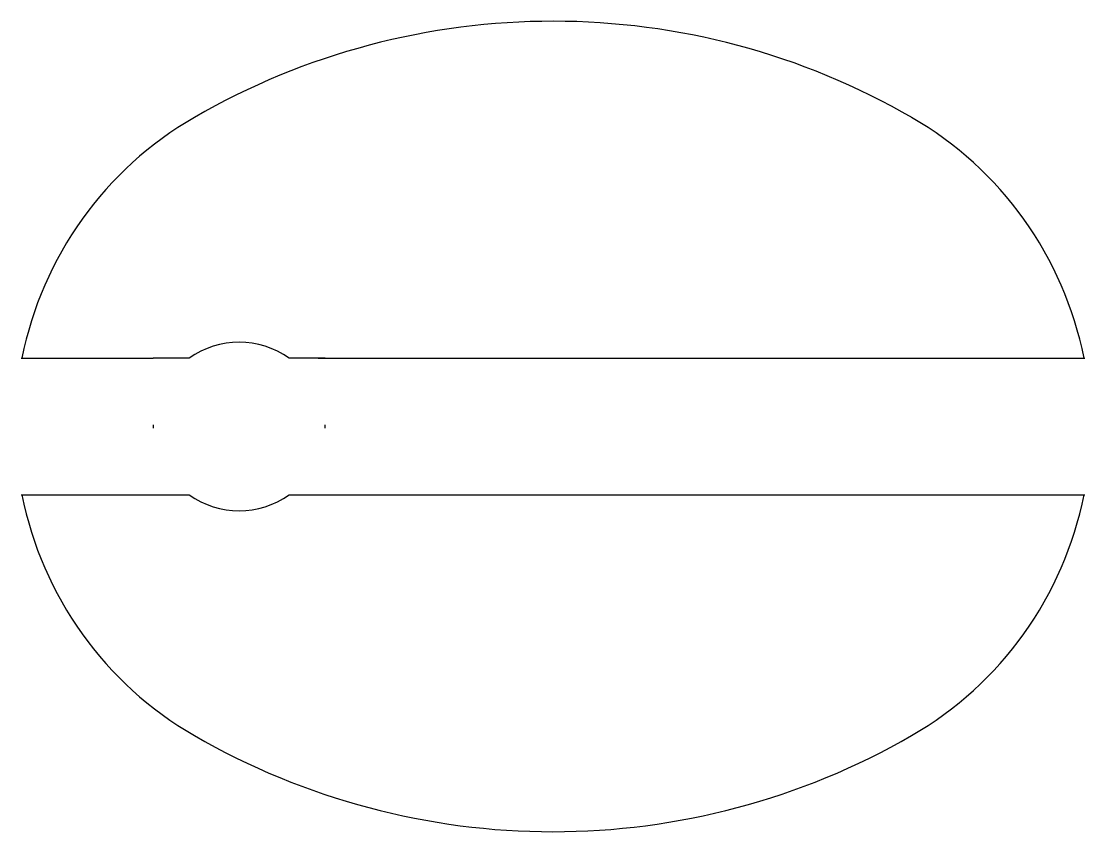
# Model space of a CAD drawing. Header units: millimetres. Extents: x 233 to 418, y 641 to 782.
import ezdxf

# ---------------------------------------------------------------- set-up
doc = ezdxf.new("R2010")
doc.units = ezdxf.units.MM
doc.layers.get('0').update_dxf_attribs({"linetype": 'CONTINUOUS'})

msp = doc.modelspace()

# ---------------------------------------------------------------- linework, layer by layer
for p, q in [((232.76, 723.26), (255.77, 723.26)), ((262.07, 723.26), (255.77, 723.26)), ((285.77, 723.26), (279.48, 723.26)), ((284.57, 723.26), (418.27, 723.26)), ((232.76, 699.43), (255.77, 699.43)), ((255.77, 699.43), (262.07, 699.43)), ((279.48, 699.43), (285.77, 699.43)), ((285.77, 699.43), (418.27, 699.43))]:
    msp.add_line(p, q)
for centre, radius, start, end in [((325.51, 656.87), 125.12, 59.9095, 120), ((294.23, 711.05), 62.56, 120, 168.7393), ((356.79, 711.05), 62.56, 11.2607, 60), ((270.77, 711.05), 15, 54.5301, 125.4699), ((270.77, 711.65), 15, 180, 181.146), ((270.77, 711.05), 15, 178.854, 180), ((270.77, 711.65), 15, -1.146, 0), ((270.77, 711.05), 15, 0, 1.146), ((294.23, 711.65), 62.56, 191.2607, 240), ((270.77, 711.65), 15, 234.5301, 305.4699), ((356.79, 711.65), 62.56, 300, 348.7393), ((325.51, 765.83), 125.12, 240, 300)]:
    msp.add_arc(centre, radius, start, end)

doc.saveas('drawing.dxf')
